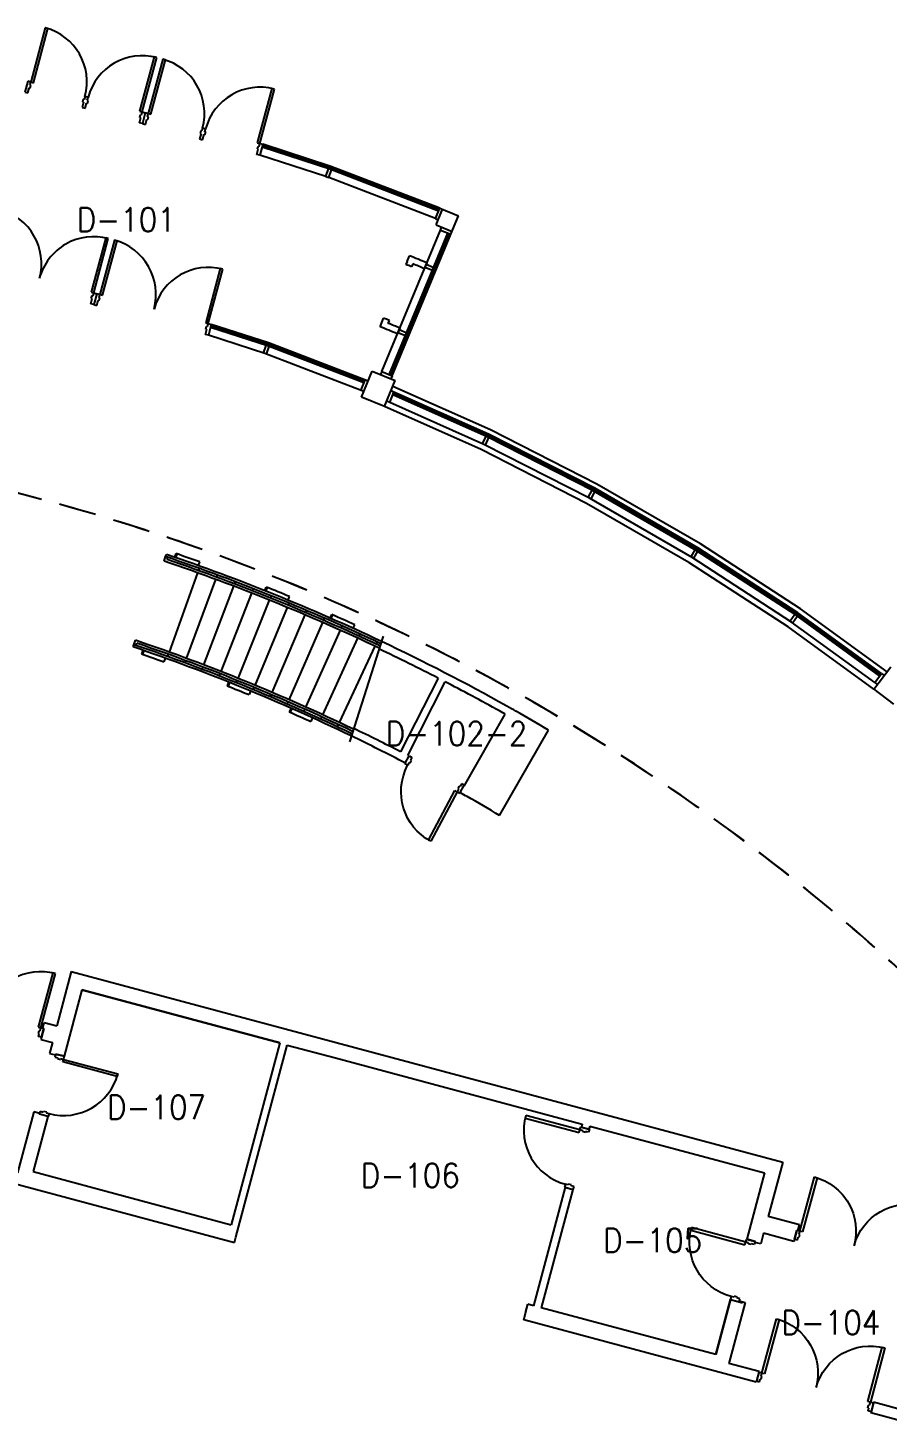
# Model space of a CAD drawing. Header units: inches. Extents: x -2 to 15026, y -1056 to 7065.
# Drawn here: x 6725 to 7276, y 6175 to 7065 of the extents above; entities that cross this region are included whole.
import ezdxf
from ezdxf.enums import TextEntityAlignment as Align

# ---------------------------------------------------------------- set-up
doc = ezdxf.new("R2010")
doc.units = ezdxf.units.IN
doc.header["$LTSCALE"] = 48
doc.header["$MEASUREMENT"] = 0
doc.linetypes.add('DASHED', pattern=[0.75, 0.5, -0.25])
doc.layers.get('0').update_dxf_attribs({"linetype": 'CONTINUOUS'})
for name, color, linetype in [('A-DOOR', 5, 'CONTINUOUS'), ('A-FLOR-STRS', 4, 'CONTINUOUS'), ('A-GLAZ', 1, 'CONTINUOUS'), ('A-GLAZ-DETL', 5, 'CONTINUOUS'), ('A-WALL', 7, 'CONTINUOUS'), ('A-WALL-SHLF', 3, 'CONTINUOUS'), ('A-WALL-SILL', 3, 'CONTINUOUS'), ('SP-RMNO', 7, 'CONTINUOUS'), ('SP-ROOM', 7, 'CONTINUOUS'), ('SP-ROOMF', 7, 'CONTINUOUS')]:
    doc.layers.add(name, color=color, linetype=linetype)
doc.styles.add('ROMANS', font='ROMANS', dxfattribs={"width": 0.78})

# ---------------------------------------------------------------- blocks, each defined once
blk = doc.blocks.new('*O14')
at = {"layer": 'A-FLOR-STRS', "color": 3, "linetype": 'Continuous'}
for p, q in [((-7.98, 1.48), (-7.16, 3.84)), ((-7.27, 1.24), (-6.45, 3.6)), ((7.13, -3.84), (7.98, -1.48))]:
    blk.add_line(p, q, dxfattribs=at)
blk.add_arc((-434.97, -1236.45), 1312, 70.26844, 70.96924, dxfattribs=at)
blk = doc.blocks.new('*O15')
at = {"layer": 'A-FLOR-STRS', "color": 3, "linetype": 'Continuous'}
for p, q in [((-7.83, 2.13), (-6.82, 4.42)), ((-7.14, 1.82), (-6.14, 4.11)), ((6.8, -4.4), (7.83, -2.13))]:
    blk.add_line(p, q, dxfattribs=at)
blk.add_arc((-534.45, -1196.82), 1312, 65.58642, 66.28722, dxfattribs=at)
blk = doc.blocks.new('*O16')
at = {"layer": 'A-FLOR-STRS', "color": 3, "linetype": 'Continuous'}
for p, q in [((-7.9, 1.85), (-6.97, 4.18)), ((-7.2, 1.58), (-6.28, 3.9)), ((6.94, -4.17), (7.9, -1.86))]:
    blk.add_line(p, q, dxfattribs=at)
blk.add_arc((-492.6, -1214.64), 1312, 67.57464, 68.27544, dxfattribs=at)
blk = doc.blocks.new('*O17')
at = {"layer": 'A-FLOR-STRS', "color": 3, "linetype": 'Continuous'}
for p, q in [((-6.46, 4.18), (-7.44, 2.02)), ((-5.81, 3.89), (-6.79, 1.73)), ((7.41, -2.01), (6.46, -4.18))]:
    blk.add_line(p, q, dxfattribs=at)
blk.add_arc((506.73, 1134.79), 1244, 245.58642, 246.28722, dxfattribs=at)
blk = doc.blocks.new('*O18')
at = {"layer": 'A-FLOR-STRS', "color": 3, "linetype": 'Continuous'}
for p, q in [((-6.6, 3.96), (-7.5, 1.76)), ((-5.94, 3.68), (-6.84, 1.49)), ((7.48, -1.75), (6.6, -3.95))]:
    blk.add_line(p, q, dxfattribs=at)
blk.add_arc((467.06, 1151.69), 1244, 247.57464, 248.27544, dxfattribs=at)
blk = doc.blocks.new('*O19')
at = {"layer": 'A-FLOR-STRS', "color": 3, "linetype": 'Continuous'}
for p, q in [((-6.78, 3.64), (-7.58, 1.41)), ((-6.11, 3.4), (-6.91, 1.17)), ((7.55, -1.4), (6.78, -3.64))]:
    blk.add_line(p, q, dxfattribs=at)
blk.add_arc((412.42, 1172.37), 1244, 250.26844, 250.96924, dxfattribs=at)
blk = doc.blocks.new('FMGRM1')
at = {"style": 'ROMANS', "width": 0.9}
for tag, p in [('DATA1', (0, -0.2836)), ('DATA2', (0, -0.443)), ('DATA3', (0, -0.6024)), ('DATA4', (0, -0.7618)), ('DATA5', (0, -0.9213))]:
    blk.add_attdef(tag, text='', height=0.1172, dxfattribs=at).set_placement(p, align=Align.CENTER)
at = {"layer": 'SP-RMNO', "style": 'ROMANS', "width": 0.9}
blk.add_attdef('RMNUMB', text='', height=0.16, dxfattribs=at).set_placement((0, 0), align=Align.MIDDLE)

msp = doc.modelspace()

# ---------------------------------------------------------------- linework, layer by layer
at = {"layer": 'A-DOOR', "linetype": 'Continuous'}
for p, q in [((6736.4, 7064.59), (6727.08, 7029.81)), ((6728.77, 7029.36), (6738.09, 7064.13)), ((6738.09, 7064.13), (6736.4, 7064.59)), ((6806.2, 7045.89), (6796.88, 7011.11)), ((6798.57, 7010.66), (6807.89, 7045.43)), ((6811.75, 7044.4), (6802.43, 7009.62)), ((6804.12, 7009.17), (6813.44, 7043.94)), ((6807.89, 7045.43), (6806.2, 7045.89)), ((6813.44, 7043.94), (6811.75, 7044.4)), ((6725.15, 7030.33), (6723.27, 7023.33)), ((6727.08, 7029.81), (6725.15, 7030.33)), ((6725.21, 7022.81), (6726.1, 7026.13)), ((6726.1, 7026.13), (6726.7, 7025.97)), ((6726.58, 7027.94), (6727.08, 7029.81)), ((6727.18, 7027.78), (6726.58, 7027.94)), ((6726.7, 7025.97), (6727.18, 7027.78)), ((6727.08, 7029.81), (6728.77, 7029.36)), ((6881.55, 7025.7), (6872.23, 6990.92)), ((6873.92, 6990.47), (6883.24, 7025.24)), ((6883.24, 7025.24), (6881.55, 7025.7)), ((6723.27, 7023.33), (6725.21, 7022.81)), ((6760.87, 7016.81), (6759.98, 7013.49)), ((6760.75, 7018.78), (6760.27, 7016.97)), ((6760.27, 7016.97), (6760.87, 7016.81)), ((6761.36, 7018.62), (6760.75, 7018.78)), ((6761.86, 7020.49), (6761.36, 7018.62)), ((6763.79, 7019.97), (6761.86, 7020.49)), ((6761.91, 7012.97), (6762.8, 7016.29)), ((6762.8, 7016.29), (6763.41, 7016.13)), ((6763.29, 7018.1), (6763.79, 7019.97)), ((6763.89, 7017.94), (6763.29, 7018.1)), ((6763.41, 7016.13), (6763.89, 7017.94)), ((6759.98, 7013.49), (6761.91, 7012.97)), ((6796.69, 7003.65), (6797.58, 7006.97)), ((6796.88, 7011.11), (6798.57, 7010.66)), ((6796.98, 7007.13), (6797.46, 7008.95)), ((6797.58, 7006.97), (6796.98, 7007.13)), ((6797.46, 7008.95), (6798.07, 7008.78)), ((6798.07, 7008.78), (6798.57, 7010.66)), ((6798.57, 7010.66), (6800.5, 7010.14)), ((6800.5, 7010.14), (6798.62, 7003.14)), ((6800.5, 7010.14), (6798.62, 7003.14)), ((6802.43, 7009.62), (6800.5, 7010.14)), ((6801.93, 7007.75), (6802.43, 7009.62)), ((6802.53, 7007.59), (6801.93, 7007.75)), ((6802.05, 7005.78), (6802.53, 7007.59)), ((6802.43, 7009.62), (6804.12, 7009.17)), ((6798.62, 7003.14), (6796.69, 7003.65)), ((6798.62, 7003.14), (6800.56, 7002.62)), ((6800.56, 7002.62), (6801.45, 7005.94)), ((6801.45, 7005.94), (6802.05, 7005.78)), ((6836.1, 6998.59), (6835.62, 6996.78)), ((6836.71, 6998.43), (6836.1, 6998.59)), ((6837.21, 7000.3), (6836.71, 6998.43)), ((6839.14, 6999.78), (6837.21, 7000.3)), ((6838.64, 6997.91), (6839.14, 6999.78)), ((6836.22, 6996.62), (6835.33, 6993.3)), ((6835.33, 6993.3), (6837.26, 6992.78)), ((6835.62, 6996.78), (6836.22, 6996.62)), ((6837.26, 6992.78), (6838.15, 6996.1)), ((6838.15, 6996.1), (6838.76, 6995.94)), ((6839.24, 6997.75), (6838.64, 6997.91)), ((6838.76, 6995.94), (6839.24, 6997.75)), ((6872.23, 6990.92), (6873.92, 6990.47)), ((6873.42, 6988.59), (6873.92, 6990.47)), ((6873.92, 6990.47), (6875.85, 6989.95)), ((6875.85, 6989.95), (6873.97, 6982.95)), ((6872.04, 6983.46), (6872.93, 6986.78)), ((6873.97, 6982.95), (6872.04, 6983.46)), ((6872.33, 6986.95), (6872.81, 6988.76)), ((6872.93, 6986.78), (6872.33, 6986.95)), ((6872.81, 6988.76), (6873.42, 6988.59)), ((6775.12, 6929.92), (6765.8, 6895.14)), ((6767.49, 6894.69), (6776.81, 6929.46)), ((6780.68, 6928.43), (6771.36, 6893.65)), ((6773.05, 6893.2), (6782.37, 6927.98)), ((6776.81, 6929.46), (6775.12, 6929.92)), ((6782.37, 6927.98), (6780.68, 6928.43)), ((6848.54, 6910.24), (6839.22, 6875.47)), ((6840.91, 6875.01), (6850.23, 6909.79)), ((6850.23, 6909.79), (6848.54, 6910.24)), ((6765.8, 6895.14), (6767.49, 6894.69)), ((6765.9, 6891.17), (6766.39, 6892.98)), ((6766.39, 6892.98), (6766.99, 6892.82)), ((6766.99, 6892.82), (6767.49, 6894.69)), ((6767.49, 6894.69), (6769.43, 6894.17)), ((6769.43, 6894.17), (6767.55, 6887.16)), ((6769.43, 6894.17), (6767.55, 6887.16)), ((6771.36, 6893.65), (6769.43, 6894.17)), ((6770.86, 6891.78), (6771.36, 6893.65)), ((6771.46, 6891.62), (6770.86, 6891.78)), ((6770.98, 6889.81), (6771.46, 6891.62)), ((6771.36, 6893.65), (6773.05, 6893.2)), ((6765.62, 6887.67), (6766.51, 6891)), ((6767.55, 6887.16), (6765.62, 6887.67)), ((6766.51, 6891), (6765.9, 6891.17)), ((6767.55, 6887.16), (6769.48, 6886.64)), ((6769.48, 6886.64), (6770.37, 6889.97)), ((6770.37, 6889.97), (6770.98, 6889.81)), ((6839.22, 6875.47), (6840.91, 6875.01)), ((6840.41, 6873.14), (6840.91, 6875.01)), ((6840.91, 6875.01), (6842.84, 6874.5)), ((6842.84, 6874.5), (6840.96, 6867.48)), ((6839.03, 6868), (6839.93, 6871.33)), ((6840.96, 6867.48), (6839.03, 6868)), ((6839.32, 6871.49), (6839.81, 6873.31)), ((6839.93, 6871.33), (6839.32, 6871.49)), ((6839.81, 6873.31), (6840.41, 6873.14)), ((6966.93, 6592.84), (6969.63, 6597.92)), ((6969.63, 6597.92), (6971.4, 6596.98)), ((6968.7, 6591.91), (6966.93, 6592.84)), ((6969.61, 6593.62), (6968.7, 6591.91)), ((6970.16, 6593.32), (6969.61, 6593.62)), ((6971.04, 6594.98), (6970.16, 6593.32)), ((6971.4, 6596.98), (6970.49, 6595.27)), ((6970.49, 6595.27), (6971.04, 6594.98)), ((6982.02, 6544.03), (6998.93, 6575.81)), ((7000.48, 6574.99), (6983.56, 6543.21)), ((6998.93, 6575.81), (7000.48, 6574.99)), ((7001.39, 6576.7), (7000.48, 6574.99)), ((7000.48, 6574.99), (7002.24, 6574.05)), ((7001.72, 6578.65), (7000.83, 6576.99)), ((7000.83, 6576.99), (7001.39, 6576.7)), ((7002.27, 6578.35), (7001.72, 6578.65)), ((7002.24, 6574.05), (7004.94, 6579.13)), ((7003.18, 6580.07), (7002.27, 6578.35)), ((7004.94, 6579.13), (7003.18, 6580.07)), ((6983.56, 6543.21), (6982.02, 6544.03)), ((6741.19, 6458.9), (6731.87, 6424.13)), ((6733.56, 6423.67), (6742.88, 6458.45)), ((6742.88, 6458.45), (6741.19, 6458.9)), ((6731.87, 6424.13), (6733.56, 6423.67)), ((6731.97, 6420.15), (6732.46, 6421.96)), ((6732.58, 6419.99), (6731.97, 6420.15)), ((6732.46, 6421.96), (6733.06, 6421.8)), ((6733.06, 6421.8), (6733.56, 6423.67)), ((6733.56, 6423.67), (6735.5, 6423.16)), ((6735.5, 6423.16), (6734.01, 6417.6)), ((6732.08, 6418.12), (6732.58, 6419.99)), ((6734.01, 6417.6), (6732.08, 6418.12)), ((6743.06, 6406.89), (6742.54, 6404.96)), ((6742.54, 6404.96), (6744.41, 6404.46)), ((6748.61, 6405.41), (6743.06, 6406.89)), ((6744.41, 6404.46), (6744.25, 6403.86)), ((6744.25, 6403.86), (6746.06, 6403.37)), ((6746.06, 6403.37), (6746.22, 6403.98)), ((6746.22, 6403.98), (6748.09, 6403.47)), ((6747.64, 6401.78), (6748.09, 6403.47)), ((6748.09, 6403.47), (6748.61, 6405.41)), ((6748.09, 6403.47), (6782.87, 6394.16)), ((6782.41, 6392.47), (6747.64, 6401.78)), ((6782.87, 6394.16), (6782.41, 6392.47)), ((6732.7, 6368.26), (6733.22, 6370.19)), ((6738.26, 6366.77), (6732.7, 6368.26)), ((6733.22, 6370.19), (6735.09, 6369.69)), ((6735.09, 6369.69), (6735.26, 6370.29)), ((6735.26, 6370.29), (6737.07, 6369.81)), ((6737.07, 6369.81), (6736.9, 6369.2)), ((6736.9, 6369.2), (6738.78, 6368.7)), ((6738.78, 6368.7), (6738.26, 6366.77)), ((7044.38, 6367.57), (7043.92, 6365.88)), ((7079.15, 6358.25), (7044.38, 6367.57)), ((7043.92, 6365.88), (7078.7, 6356.56)), ((7078.7, 6356.56), (7079.15, 6358.25)), ((7079.15, 6358.25), (7079.67, 6360.18)), ((7081.02, 6357.75), (7079.15, 6358.25)), ((7079.67, 6360.18), (7085.22, 6358.69)), ((7085.22, 6358.69), (7084.7, 6356.76)), ((7080.86, 6357.14), (7081.02, 6357.75)), ((7082.67, 6356.66), (7080.86, 6357.14)), ((7082.83, 6357.26), (7082.67, 6356.66)), ((7084.7, 6356.76), (7082.83, 6357.26)), ((7069.83, 6323.48), (7069.32, 6321.54)), ((7071.7, 6322.97), (7069.83, 6323.48)), ((7071.87, 6323.58), (7071.7, 6322.97)), ((7073.68, 6323.09), (7071.87, 6323.58)), ((7073.52, 6322.49), (7073.68, 6323.09)), ((7075.39, 6321.99), (7073.52, 6322.49)), ((7220.1, 6293.31), (7229.42, 6328.08)), ((7231.11, 6327.63), (7221.79, 6292.85)), ((7229.42, 6328.08), (7231.11, 6327.63)), ((7069.32, 6321.54), (7074.87, 6320.06)), ((7074.87, 6320.06), (7075.39, 6321.99)), ((7150.61, 6295.62), (7150.16, 6293.93)), ((7185.39, 6286.3), (7150.61, 6295.62)), ((7150.16, 6293.93), (7184.93, 6284.61)), ((7185.39, 6286.3), (7185.9, 6288.23)), ((7185.9, 6288.23), (7191.46, 6286.75)), ((7191.46, 6286.75), (7190.94, 6284.81)), ((7218.17, 6293.82), (7216.68, 6288.27)), ((7216.68, 6288.27), (7218.61, 6287.75)), ((7220.1, 6293.31), (7218.17, 6293.82)), ((7218.61, 6287.75), (7219.11, 6289.62)), ((7219.11, 6289.62), (7219.72, 6289.46)), ((7219.6, 6291.44), (7220.1, 6293.31)), ((7220.2, 6291.27), (7219.6, 6291.44)), ((7219.72, 6289.46), (7220.2, 6291.27)), ((7221.79, 6292.85), (7220.1, 6293.31)), ((7184.93, 6284.61), (7185.39, 6286.3)), ((7187.26, 6285.8), (7185.39, 6286.3)), ((7187.1, 6285.2), (7187.26, 6285.8)), ((7188.91, 6284.71), (7187.1, 6285.2)), ((7189.07, 6285.32), (7188.91, 6284.71)), ((7190.94, 6284.81), (7189.07, 6285.32)), ((7176.07, 6251.53), (7175.55, 6249.6)), ((7177.94, 6251.03), (7176.07, 6251.53)), ((7178.1, 6251.63), (7177.94, 6251.03)), ((7179.91, 6251.15), (7178.1, 6251.63)), ((7179.75, 6250.54), (7179.91, 6251.15)), ((7175.55, 6249.6), (7181.11, 6248.11)), ((7181.62, 6250.04), (7179.75, 6250.54)), ((7181.11, 6248.11), (7181.62, 6250.04)), ((7195.74, 6202.39), (7205.06, 6237.17)), ((7206.75, 6236.71), (7197.43, 6201.94)), ((7205.06, 6237.17), (7206.75, 6236.71)), ((7263.6, 6184.21), (7272.92, 6218.98)), ((7274.61, 6218.53), (7265.29, 6183.75)), ((7272.92, 6218.98), (7274.61, 6218.53)), ((7193.81, 6202.91), (7192.32, 6197.35)), ((7195.74, 6202.39), (7193.81, 6202.91)), ((7194.25, 6196.84), (7194.75, 6198.71)), ((7194.75, 6198.71), (7195.36, 6198.55)), ((7195.24, 6200.52), (7195.74, 6202.39)), ((7195.84, 6200.36), (7195.24, 6200.52)), ((7195.36, 6198.55), (7195.84, 6200.36)), ((7197.43, 6201.94), (7195.74, 6202.39)), ((7192.32, 6197.35), (7194.25, 6196.84)), ((7265.29, 6183.75), (7263.6, 6184.21)), ((7263.7, 6180.23), (7264.19, 6182.04)), ((7264.31, 6180.07), (7263.7, 6180.23)), ((7263.8, 6178.2), (7264.31, 6180.07)), ((7264.19, 6182.04), (7264.79, 6181.88)), ((7264.79, 6181.88), (7265.29, 6183.75)), ((7265.29, 6183.75), (7267.22, 6183.24)), ((7267.22, 6183.24), (7265.74, 6177.68)), ((7265.74, 6177.68), (7263.8, 6178.2))]:
    msp.add_line(p, q, dxfattribs=at)
for centre, start, end in [((6727.08, 7029.81), 345.00001, 75.00001), ((6798.57, 7010.66), 75, 164.99999), ((6802.43, 7009.62), 345.00001, 75.00001), ((6873.92, 6990.47), 75, 164.99999)]:
    msp.add_arc(centre, 36, start, end, dxfattribs=at)
for centre, major_axis, start_param, end_param in [((6697.94, 6913.32), (-25.46, 25.46), 3.665192, 5.235988), ((6767.49, 6894.69), (-25.46, 25.46), -1.047198, 0.523599), ((6771.36, 6893.65), (-25.46, 25.46), 3.665192, 5.235988), ((6840.91, 6875.01), (25.46, 25.46), 0.523599, 2.094395), ((6733.56, 6423.67), (-25.46, 25.46), -1.047198, 0.523599), ((6748.09, 6403.47), (25.46, 25.46), 3.665192, 5.235988), ((7079.15, 6358.25), (-25.46, 25.46), 0.523599, 2.094395)]:
    msp.add_ellipse(centre, major_axis=major_axis, ratio=1, start_param=start_param, end_param=end_param, dxfattribs=at)
at = {"layer": 'A-DOOR', "linetype": 'Continuous', "extrusion": (0, 0, -1)}
for centre, major_axis, start_param, end_param in [((7000.48, 6574.99), (-25.46, 25.46), 4.416133, 5.986929), ((7220.1, 6293.31), (-25.46, 25.46), 1.047197, 2.617994), ((7289.65, 6274.67), (-25.46, 25.46), 5.759587, 7.330383), ((7185.39, 6286.3), (25.46, 25.46), 2.617994, 4.18879), ((7195.74, 6202.39), (25.46, 25.46), -0.523599, 1.047197), ((7265.29, 6183.75), (-25.46, 25.46), 5.759587, 7.330383)]:
    msp.add_ellipse(centre, major_axis=major_axis, ratio=1, start_param=start_param, end_param=end_param, dxfattribs=at)
at = {"layer": 'A-DOOR', "linetype": 'Continuous'}
for p in [(6800.37, 7009.66), (6769.3, 6893.69), (7267.09, 6182.75)]:
    msp.add_point(p, dxfattribs=at)
at = {"layer": 'A-FLOR-STRS', "linetype": 'Continuous'}
for p, q in [((6812.55, 6722.82), (6813.51, 6725.66)), ((6813.51, 6725.66), (6814.02, 6727.07)), ((6814.45, 6723.75), (6814.93, 6725.17)), ((6815.93, 6664.43), (6834.21, 6715.24)), ((6834.72, 6716.65), (6835.22, 6718.06)), ((6846.29, 6712.42), (6846.82, 6713.83)), ((6827.01, 6660.38), (6845.77, 6711.02)), ((6838.06, 6656.23), (6857.3, 6706.68)), ((6857.83, 6708.09), (6858.37, 6709.49)), ((6869.33, 6703.64), (6869.88, 6705.04)), ((6849.07, 6651.97), (6868.78, 6702.25)), ((6860.04, 6647.61), (6880.22, 6697.7)), ((6880.78, 6699.09), (6881.34, 6700.48)), ((6892.19, 6694.43), (6892.77, 6695.82)), ((6870.96, 6643.15), (6891.62, 6693.04)), ((6881.85, 6638.59), (6902.97, 6688.28)), ((6903.56, 6689.66), (6904.15, 6691.04)), ((6892.69, 6633.92), (6914.28, 6683.41)), ((6903.48, 6629.15), (6925.54, 6678.43)), ((6914.88, 6684.78), (6915.48, 6686.16)), ((6926.15, 6679.8), (6926.77, 6681.17)), ((6792.69, 6667.78), (6793.2, 6669.19)), ((6793.2, 6669.19), (6794.16, 6672.04)), ((6794.62, 6668.71), (6795.1, 6670.13)), ((6914.23, 6624.27), (6936.75, 6673.35)), ((6952.91, 6674.59), (6931.31, 6606.94)), ((6952.91, 6674.59), (6931.31, 6606.94)), ((6937.38, 6674.71), (6938.01, 6676.08)), ((6948.56, 6669.52), (6949.2, 6670.88)), ((6948.56, 6669.52), (6949.2, 6670.88)), ((6814.91, 6661.61), (6815.42, 6663.02)), ((6924.93, 6619.3), (6947.92, 6668.16)), ((6825.97, 6657.57), (6826.49, 6658.98)), ((6836.99, 6653.43), (6837.53, 6654.83)), ((6847.98, 6649.18), (6848.52, 6650.58)), ((6858.92, 6644.83), (6859.48, 6646.22)), ((6869.82, 6640.38), (6870.39, 6641.77)), ((6880.67, 6635.82), (6881.26, 6637.21)), ((6891.49, 6631.17), (6892.09, 6632.54)), ((6902.26, 6626.41), (6902.87, 6627.78)), ((6912.98, 6621.55), (6913.61, 6622.91)), ((6923.66, 6616.59), (6924.3, 6617.94))]:
    msp.add_line(p, q, dxfattribs=at)
for centre, radius, start, end in [((6392.45, 5487.28), 1305, 64.68443, 71.22142), ((6392.45, 5487.28), 1308, 64.70198, 71.22142), ((6392.45, 5487.28), 1309.5, 64.71073, 71.22026), ((6392.45, 5487.28), 1306.5, 64.69322, 71.15564), ((6392.43, 5487.29), 1248, 64.33375, 71.26884), ((6392.43, 5487.29), 1251, 64.35296, 71.26884), ((6392.43, 5487.29), 1249.5, 64.34337, 71.20006), ((6392.43, 5487.29), 1246.5, 64.32412, 71.27011)]:
    msp.add_arc(centre, radius, start, end, dxfattribs=at)
at = {"layer": 'A-GLAZ', "linetype": 'Continuous'}
for p, q in [((6918.88, 6973.86), (6875.33, 6988.01)), ((6919.21, 6974.81), (6875.59, 6988.98)), ((6988.49, 6947.14), (6918.88, 6973.86)), ((6988.87, 6948.07), (6919.21, 6974.81)), ((6956.92, 6842.2), (6994.52, 6932.96)), ((6957.85, 6841.81), (6995.44, 6932.58)), ((6878.81, 6860.71), (6842.33, 6872.56)), ((6879.14, 6861.65), (6842.58, 6873.53)), ((6940.68, 6836.96), (6878.81, 6860.71)), ((6941.06, 6837.88), (6879.14, 6861.65)), ((7019.71, 6802.35), (6959.16, 6829.3)), ((7020.14, 6803.25), (6959.54, 6830.23)), ((7020.57, 6804.15), (6959.93, 6831.15)), ((7017.44, 6797.61), (6957.17, 6824.5)), ((7088.15, 6768.6), (7020.14, 6803.25)), ((7088.63, 6769.47), (7020.57, 6804.15)), ((7085.17, 6763.1), (7017.44, 6797.61)), ((7087.67, 6767.72), (7019.71, 6802.35)), ((7153.73, 6729.58), (7087.67, 6767.72)), ((7154.25, 6730.43), (7088.15, 6768.6)), ((7154.78, 6731.28), (7088.63, 6769.47)), ((7150.99, 6725.1), (7085.17, 6763.1)), ((7218.84, 6689.68), (7154.78, 6731.28)), ((7214.73, 6683.7), (7150.99, 6725.1)), ((7217.7, 6688.03), (7153.73, 6729.58)), ((7218.27, 6688.86), (7154.25, 6730.43)), ((7271.32, 6649.08), (7217.7, 6688.03)), ((7271.93, 6649.87), (7218.27, 6688.86)), ((7272.54, 6650.66), (7218.84, 6689.68)), ((7268.16, 6644.95), (7214.73, 6683.7))]:
    msp.add_line(p, q, dxfattribs=at)
at = {"layer": 'A-GLAZ-DETL', "linetype": 'Continuous'}
for p, q in [((6916.17, 6969.22), (6917.93, 6974.17)), ((6918.06, 6968.56), (6919.81, 6973.51)), ((6918.88, 6973.86), (6919.21, 6974.81)), ((6916.17, 6969.22), (6918.06, 6968.56)), ((6986.48, 6942.29), (6989.25, 6948.99)), ((6986.49, 6942.32), (6988.34, 6941.55)), ((6989.67, 6934.97), (6990.43, 6936.82)), ((6989.67, 6934.97), (6996.37, 6932.2)), ((6979.8, 6911.15), (6984.65, 6909.14)), ((6980.57, 6912.99), (6985.42, 6910.99)), ((6985.03, 6910.06), (6985.96, 6909.68)), ((6962.47, 6869.3), (6967.32, 6867.29)), ((6963.23, 6871.14), (6968.08, 6869.13)), ((6967.7, 6868.21), (6968.62, 6867.83)), ((6877.87, 6861.04), (6876.11, 6856.09)), ((6879.75, 6860.37), (6878, 6855.42)), ((6879.14, 6861.65), (6878.81, 6860.71)), ((6938.69, 6832.15), (6941.45, 6838.81)), ((6952.07, 6844.21), (6951.31, 6842.36)), ((6952.07, 6844.21), (6958.77, 6841.43)), ((6958.77, 6841.43), (6958.01, 6839.58)), ((6957.17, 6824.5), (6959.93, 6831.15)), ((6959.93, 6831.15), (6958.08, 6831.92)), ((6957.17, 6824.5), (6955.32, 6825.27)), ((7018.8, 6802.78), (7016.54, 6798.04)), ((7020.14, 6803.25), (7019.71, 6802.35)), ((7020.61, 6801.92), (7018.35, 6797.18)), ((7086.79, 6768.19), (7084.29, 6763.58)), ((7088.55, 6767.24), (7086.04, 6762.62)), ((7088.15, 6768.6), (7087.67, 6767.72)), ((7152.88, 6730.1), (7150.13, 6725.62)), ((7154.58, 6729.05), (7151.84, 6724.58)), ((7154.25, 6730.43), (7153.73, 6729.58)), ((7216.88, 6688.6), (7213.91, 6684.27)), ((7218.53, 6687.47), (7215.55, 6683.14)), ((7218.27, 6688.86), (7217.7, 6688.03)), ((7268.16, 6644.95), (7272.54, 6650.66)), ((7268.16, 6644.95), (7269.74, 6643.73)), ((7272.54, 6650.66), (7274.13, 6649.45))]:
    msp.add_line(p, q, dxfattribs=at)
at = {"layer": 'A-WALL', "linetype": 'Continuous'}
for p, q in [((6986.97, 6938.25), (6991.11, 6948.25)), ((6989.25, 6948.99), (7001.27, 6944.04)), ((6986.97, 6938.25), (6997.13, 6934.04)), ((6996.37, 6932.2), (7001.27, 6944.04)), ((6968.31, 6914.76), (6969.84, 6918.45)), ((6968.31, 6914.76), (6967.54, 6912.91)), ((6972.02, 6913.26), (6971.25, 6911.41)), ((6980.95, 6913.92), (6979.42, 6910.23)), ((6951, 6872.94), (6953.29, 6878.49)), ((6956.24, 6875.14), (6957, 6876.99)), ((6963.65, 6872.12), (6962.11, 6868.42)), ((6939.1, 6827.92), (6946, 6844.56)), ((6946, 6844.56), (6960.78, 6838.44)), ((6953.89, 6821.8), (6960.78, 6838.44)), ((6953.89, 6821.8), (6939.1, 6827.92)), ((7267.46, 6640.76), (7278.42, 6655.04)), ((6988.34, 6647.73), (6964.14, 6600.58)), ((6968.77, 6598.19), (6992.8, 6645.43)), ((7267.46, 6640.76), (7280.15, 6631.02)), ((7004.99, 6578.63), (7031.3, 6624.64)), ((7027.63, 6559.81), (7058.91, 6614.5)), ((6753.06, 6459.73), (6743.74, 6424.96)), ((6753.06, 6459.73), (7209.21, 6337.5)), ((6759.87, 6447.94), (6748.48, 6405.44)), ((6759.87, 6447.94), (6748.48, 6405.44)), ((6759.87, 6447.94), (6886.72, 6413.95)), ((6886.72, 6413.95), (6759.87, 6447.94)), ((6734.01, 6417.6), (6735.5, 6423.16)), ((6735.5, 6423.16), (6734.01, 6417.6)), ((6734.77, 6423.35), (6735.77, 6427.09)), ((6734.77, 6423.35), (6735.5, 6423.16)), ((6735.77, 6427.09), (6743.74, 6424.96)), ((6734.01, 6417.6), (6733.62, 6416.15)), ((6733.62, 6416.15), (6740.98, 6414.18)), ((6740.98, 6414.18), (6739.14, 6407.3)), ((6886.72, 6413.95), (6855.52, 6297.52)), ((6858.54, 6289.46), (6891.55, 6412.66)), ((6891.55, 6412.66), (6922.46, 6404.38)), ((6891.55, 6412.66), (6922.46, 6404.38)), ((6739.14, 6407.3), (6742.9, 6406.29)), ((6742.9, 6406.29), (6743.06, 6406.89)), ((6743.06, 6406.89), (6748.48, 6405.44)), ((6922.46, 6404.38), (7080.55, 6362.02)), ((6922.46, 6404.38), (7080.55, 6362.02)), ((6729.11, 6369.87), (6718.62, 6330.7)), ((6738.13, 6366.8), (6728.67, 6331.51)), ((6738.13, 6366.8), (6728.67, 6331.51)), ((6732.87, 6368.86), (6729.11, 6369.87)), ((6732.87, 6368.86), (6732.7, 6368.26)), ((6738.13, 6366.8), (6732.7, 6368.26)), ((7080.55, 6362.02), (7080.03, 6360.08)), ((7080.03, 6360.08), (7084.86, 6358.79)), ((7085.38, 6360.72), (7084.86, 6358.79)), ((7085.38, 6360.72), (7197.43, 6330.7)), ((7085.38, 6360.72), (7197.43, 6330.7)), ((6728.67, 6331.51), (6855.52, 6297.52)), ((6728.67, 6331.51), (6855.52, 6297.52)), ((7209.21, 6337.5), (7199.9, 6302.73)), ((6709.44, 6325.92), (6857.66, 6286.2)), ((7197.43, 6330.7), (7186.04, 6288.2)), ((7197.43, 6330.7), (7186.04, 6288.2)), ((7069.68, 6321.45), (7049.35, 6245.58)), ((7074.51, 6320.15), (7054.18, 6244.28)), ((7069.68, 6321.45), (7074.51, 6320.15)), ((7219.89, 6297.37), (7199.9, 6302.73)), ((7218.89, 6293.63), (7219.89, 6297.37)), ((6857.66, 6286.2), (6858.54, 6289.46)), ((7191.46, 6286.75), (7186.04, 6288.2)), ((7191.3, 6286.14), (7191.46, 6286.75)), ((7196.9, 6292.02), (7195.05, 6285.14)), ((7216.29, 6286.82), (7196.9, 6292.02)), ((7216.68, 6288.27), (7216.29, 6286.82)), ((7216.68, 6288.27), (7218.17, 6293.82)), ((7218.17, 6293.82), (7216.68, 6288.27)), ((7218.89, 6293.63), (7218.17, 6293.82)), ((7195.05, 6285.14), (7191.3, 6286.14)), ((7043.12, 6236.51), (7045.81, 6246.53)), ((7044.55, 6241.82), (7045.81, 6246.53)), ((7049.35, 6245.58), (7045.81, 6246.53)), ((7166.23, 6214.26), (7054.18, 6244.28)), ((7166.23, 6214.26), (7054.18, 6244.28)), ((7175.68, 6249.56), (7166.23, 6214.26)), ((7166.23, 6214.26), (7175.68, 6249.56)), ((7185.02, 6247.71), (7174.53, 6208.54)), ((7175.68, 6249.56), (7181.1, 6248.11)), ((7175.68, 6249.56), (7183.41, 6247.49)), ((7181.27, 6248.71), (7181.1, 6248.11)), ((7181.1, 6248.11), (7183.41, 6247.49)), ((7181.27, 6248.71), (7185.02, 6247.71)), ((7192.11, 6196.58), (7043.12, 6236.51)), ((7193.92, 6203.35), (7174.53, 6208.54)), ((7193.92, 6203.35), (7192.11, 6196.58)), ((7267.34, 6183.67), (7265.53, 6176.91)), ((7289.97, 6177.61), (7267.34, 6183.67)), ((7288.59, 6170.73), (7265.53, 6176.91))]:
    msp.add_line(p, q, dxfattribs=at)
for centre, radius, start, end in [((6393.35, 5486.92), 1543.25, 67.61946, 68.06506), ((6393.35, 5486.92), 1537.25, 67.91808, 68.06718), ((6393.35, 5486.92), 1539.25, 67.61989, 67.9176), ((6393.35, 5486.92), 1500, 67.92823, 68.08103), ((6393.35, 5486.92), 1498, 67.62273, 67.92879), ((6393.35, 5486.92), 1494, 67.62317, 68.08331), ((6392.45, 5487.28), 1309.5, 60.75599, 64.71073), ((6392.45, 5487.28), 1304.5, 62.81971, 64.6815), ((6392.45, 5487.28), 1304.5, 62.52116, 62.5993), ((6392.45, 5487.28), 1304.5, 60.67732, 60.75546), ((6392.45, 5487.28), 1309.5, 60.45687, 60.75599), ((6392.45, 5487.28), 1309.5, 59.40675, 60.45687), ((6392.43, 5487.29), 1246.5, 62.53074, 64.32412), ((6392.43, 5487.29), 1246.5, 60.46689, 60.69132), ((6392.43, 5487.29), 1246.5, 59.36369, 60.46689), ((6392.43, 5487.29), 1246.5, 59.36369, 60.46689), ((4871.29, 6658.88), 2482.35, 336.76601, 348.99939)]:
    msp.add_arc(centre, radius, start, end, dxfattribs=at)
at = {"layer": 'A-WALL'}
msp.add_arc((6392.45, 5487.28), 1304.5, 60.75573, 62.52116, dxfattribs=at)
at = {"layer": 'A-WALL', "linetype": 'Continuous'}
msp.add_ellipse((6394.1, 5491), major_axis=(-623.72, -1080.32), ratio=0.998924, start_param=3.190662, end_param=3.217566, dxfattribs=at)
at = {"layer": 'A-WALL-SHLF', "linetype": 'DASHED'}
for start, end in [(32.81885, 115.03133), (32.81897, 106.92638)]:
    msp.add_arc((6392.45, 5487.28), 1320, start, end, dxfattribs=at)
at = {"layer": 'A-WALL-SILL', "linetype": 'Continuous'}
for p, q in [((6919.55, 6975.75), (6875.85, 6989.95)), ((6916.17, 6969.22), (6873.97, 6982.94)), ((6989.25, 6948.99), (6919.55, 6975.75)), ((6986.49, 6942.32), (6918.06, 6968.56)), ((6952.07, 6844.21), (6989.67, 6934.97)), ((6958.77, 6841.43), (6996.37, 6932.2)), ((6879.48, 6862.59), (6842.84, 6874.5)), ((6877.05, 6855.76), (6840.96, 6867.48)), ((6940.54, 6831.39), (6877.05, 6855.76)), ((6943.32, 6838.09), (6879.48, 6862.59)), ((7021.86, 6806.86), (6959.25, 6834.74)), ((7015.83, 6794.22), (6953.89, 6821.8)), ((7090.06, 6772.11), (7021.86, 6806.86)), ((7083.38, 6759.8), (7015.83, 6794.22)), ((7156.34, 6733.84), (7090.06, 6772.11)), ((7149.03, 6721.9), (7083.38, 6759.8)), ((7220.54, 6692.15), (7156.34, 6733.84)), ((7212.61, 6680.61), (7149.03, 6721.9)), ((7275.99, 6651.87), (7220.54, 6692.15)), ((7267.46, 6640.76), (7212.61, 6680.61))]:
    msp.add_line(p, q, dxfattribs=at)

# ---------------------------------------------------------------- block references
at = {"layer": 'A-FLOR-STRS', "linetype": 'Continuous'}
for name, p in [('*O14', (6827.42, 6723.73)), ('*O16', (6885.06, 6701.92)), ('*O15', (6926.9, 6684.1)), ('*O19', (6805.67, 6661.88)), ('*O18', (6860.41, 6641.16)), ('*O17', (6900.17, 6624.23))]:
    msp.add_blockref(name, p, dxfattribs=at)
at = {"layer": 'SP-ROOM', "linetype": 'Continuous'}
ref = msp.add_blockref('FMGRM1', (6807.69, 6372.73), dxfattribs=dict(at, xscale=96, yscale=96, zscale=96))
ref.add_attrib('RMNUMB', 'D-107', dxfattribs={"layer": 'SP-RMNO', "height": 15.36, "style": 'ROMANS', "width": 0.9}).set_placement((6807.69, 6372.73), align=Align.MIDDLE)
ref = msp.add_blockref('FMGRM1', (6970.45, 6329.12), dxfattribs=dict(at, xscale=96, yscale=96, zscale=96))
ref.add_attrib('RMNUMB', 'D-106', dxfattribs={"layer": 'SP-RMNO', "height": 15.36, "style": 'ROMANS', "width": 0.9}).set_placement((6970.45, 6329.12), align=Align.MIDDLE)
at = {"layer": 'SP-ROOMF', "linetype": 'Continuous'}
ref = msp.add_blockref('FMGRM1', (6788.35, 6941.59), dxfattribs=dict(at, xscale=96, yscale=96, zscale=96))
ref.add_attrib('RMNUMB', 'D-101', dxfattribs={"layer": 'SP-RMNO', "height": 15.36, "style": 'ROMANS', "width": 0.9}).set_placement((6788.35, 6941.59), align=Align.MIDDLE)
ref = msp.add_blockref('FMGRM1', (7000.03, 6612.28), dxfattribs=dict(at, xscale=96, yscale=96, zscale=96))
ref.add_attrib('RMNUMB', 'D-102-2', dxfattribs={"layer": 'SP-RMNO', "height": 15.36, "style": 'ROMANS', "width": 0.9}).set_placement((7000.03, 6612.28), align=Align.MIDDLE)
ref = msp.add_blockref('FMGRM1', (7125.8, 6287.49), dxfattribs=dict(at, xscale=96, yscale=96, zscale=96))
ref.add_attrib('RMNUMB', 'D-105', dxfattribs={"layer": 'SP-RMNO', "height": 15.36, "style": 'ROMANS', "width": 0.9}).set_placement((7125.8, 6287.49), align=Align.MIDDLE)
ref = msp.add_blockref('FMGRM1', (7239.96, 6234.81), dxfattribs=dict(at, xscale=96, yscale=96, zscale=96))
ref.add_attrib('RMNUMB', 'D-104', dxfattribs={"layer": 'SP-RMNO', "height": 15.36, "style": 'ROMANS', "width": 0.9}).set_placement((7239.96, 6234.81), align=Align.MIDDLE)

doc.saveas('drawing.dxf')
